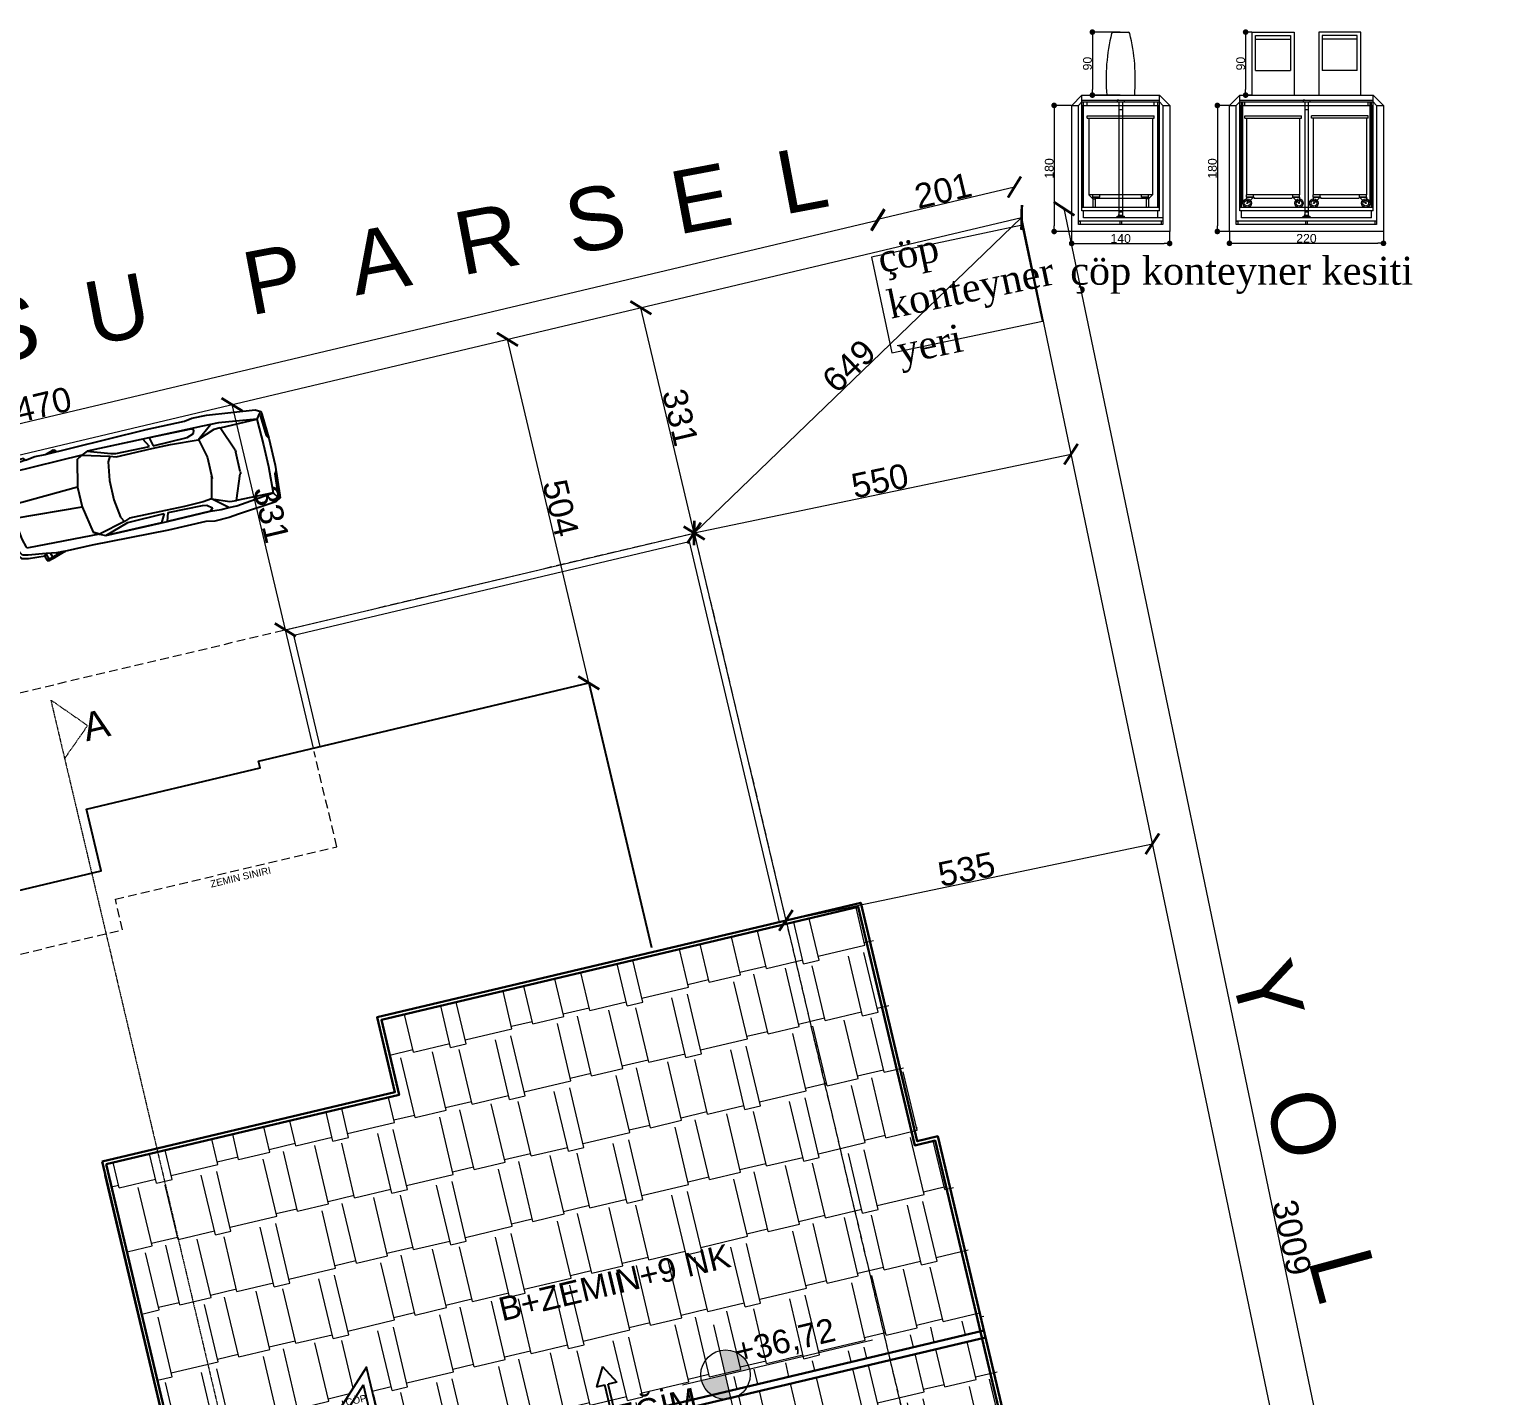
# Model space of a CAD drawing. Header units: millimetres. Extents: x 38129 to 72024, y -56282 to 16512.
# Drawn here: x 38869 to 39392, y -55303 to -54815 of the extents above; entities that cross this region are included whole.
import ezdxf

# ---------------------------------------------------------------- set-up
doc = ezdxf.new("R2010")
doc.units = ezdxf.units.MM
doc.linetypes.add('( Hidden )', pattern=[0.375, 0.25, -0.125])
doc.linetypes.add('HIDDEN', pattern=[0.375, 0.25, -0.125])
for name, color, linetype, lineweight in [('ARABA', 167, 'Continuous', 25), ('DIŞÖLÇÜ', 37, 'Continuous', 0), ('DUVAR', 255, 'Continuous', 30), ('GÖR 005', 51, 'Continuous', 5), ('KOT', 7, 'Continuous', 20), ('M', 210, 'Continuous', 30), ('mahal', 7, 'Continuous', 5), ('MİMARİ', 4, 'Continuous', 9), ('pencere+KAPI', 1, 'Continuous', 0), ('TARAMA', 252, 'Continuous', 0), ('ölçü İÇ', 31, 'Continuous', 0)]:
    doc.layers.add(name, color=color, linetype=linetype, lineweight=lineweight)
doc.layers.add('balkon', color=171, linetype='Continuous')
doc.styles.add('mahal', font='dutch.ttf')
doc.styles.get("Standard").update_dxf_attribs({"font": 'arial.ttf'})
doc.styles.add('style1', font='arial.ttf')
doc.dimstyles.new('ISO-25', dxfattribs={"dimtxt": 2.5, "dimasz": 2.5, "dimexe": 1.25, "dimexo": 0.625, "dimtad": 1, "dimtxsty": 'Standard', "dimcen": 2.5, "dimadec": 0, "dimazin": 0, "dimtfac": 1, "dimtmove": 0, "dimatfit": 3, "dimfxl": 0, "dimarcsym": 0})
doc.dimstyles.new('VAZIYET', dxfattribs={"dimtxt": 35, "dimasz": 25, "dimexe": 12, "dimexo": 2, "dimtad": 1, "dimdec": 0, "dimzin": 12, "dimtxsty": 'Standard', "dimblk": 'ARCHTICK', "dimcen": -8, "dimse1": 1, "dimse2": 1, "dimadec": 0, "dimazin": 0, "dimtfac": 1, "dimtdec": 0, "dimtmove": 0, "dimatfit": 3, "dimldrblk": 'DOT', "dimfxl": 0, "dimarcsym": 0})
pattern_1 = [(0, (-16111.48, -22323.22), (194.31, 91.44), [45.72, -38.1, 53.34, -22.86, 68.58, -30.48]), (0, (-16065.76, -22319.41), (194.31, 91.44), [38.1, -144.78, 30.48, -45.72]), (0, (-15974.32, -22328.935), (194.31, 91.44), [22.86, -236.22]), (90, (-16111.48, -22323.22), (-64.77, 91.44), [87.63, -278.13]), (90, (-16065.76, -22323.22), (-64.77, 91.44), [85.725, -280.035]), (90, (-16027.66, -22323.22), (-64.77, 91.44), [80.01, -285.75]), (90, (-15974.32, -22328.935), (-64.77, 91.44), [87.63, -278.13]), (90, (-15951.46, -22328.935), (-64.77, 91.44), [87.63, -278.13]), (90, (-15882.88, -22323.22), (-64.77, 91.44), [83.82, -281.94])]

# ---------------------------------------------------------------- blocks, each defined once
blk = doc.blocks.new('_ArchTick')
at = {"color": 0, "linetype": 'ByBlock', "const_width": 0.15}
blk.add_lwpolyline([(-0.5, -0.5), (0.5, 0.5)], dxfattribs=at)
blk = doc.blocks.new('*D47')
at = {"layer": 'Defpoints', "color": 0, "transparency": 16777216}
for p in [(45264.4, -23216.9), (45274.4, -23259.2), (42871.2, -23828.4)]:
    blk.add_point(p, dxfattribs=at)
at = {"layer": 'DIŞÖLÇÜ', "color": 0, "lineweight": -2, "transparency": 16777216}
blk.add_line((42861.1, -23786.1), (45264.4, -23216.9), dxfattribs=at)
at = {"layer": 'DIŞÖLÇÜ', "color": 0, "lineweight": -2, "transparency": 16777216, "xscale": 25, "yscale": 25, "zscale": 25}
for p, rotation in [((45264.4, -23216.9), 13.32625407379198), ((42861.1, -23786.1), 193.326254073792)]:
    blk.add_blockref('_ArchTick', p, dxfattribs=dict(at, rotation=rotation))
at = {"layer": 'DIŞÖLÇÜ', "color": 0, "transparency": 16777216, "insert": (44058.5, -23483.5), "char_height": 35, "attachment_point": 5, "rotation": 13.3263}
blk.add_mtext('2470', dxfattribs=at)
blk = doc.blocks.new('_Dot')
at = {"color": 0, "lineweight": -2}
blk.add_line((-0.5, 0), (-1, 0), dxfattribs=at)
at = {"color": 0, "lineweight": 30, "const_width": 0.5}
blk.add_lwpolyline([(-0.25, 0, 1), (0.25, 0, 1)], format="xyb", close=True, dxfattribs=at)
blk = doc.blocks.new('*D52')
at = {"layer": 'Defpoints', "color": 0, "transparency": 16777216}
for p in [(45530.2, -23200.3), (45469.6, -23212.9), (46084.7, -26158.7)]:
    blk.add_point(p, dxfattribs=at)
at = {"layer": 'DIŞÖLÇÜ', "color": 0, "lineweight": -2, "transparency": 16777216}
blk.add_line((46145.2, -26146), (45530.2, -23200.3), dxfattribs=at)
at = {"layer": 'DIŞÖLÇÜ', "color": 0, "lineweight": -2, "transparency": 16777216, "xscale": 25, "yscale": 25, "zscale": 25}
for p, rotation in [((45530.2, -23200.3), 101.7942845104854), ((46145.2, -26146), 281.7942845104854)]:
    blk.add_blockref('_ArchTick', p, dxfattribs=dict(at, rotation=rotation))
at = {"layer": 'DIŞÖLÇÜ', "color": 0, "transparency": 16777216, "insert": (45855.8, -24669.4), "char_height": 35, "attachment_point": 5, "rotation": 281.7943}
blk.add_mtext('3009', dxfattribs=at)
blk = doc.blocks.new('*D53')
at = {"layer": 'Defpoints', "color": 0, "transparency": 16777216}
for p in [(45264.1, -23215.8), (45469.6, -23212.9), (45274.4, -23259.2)]:
    blk.add_point(p, dxfattribs=at)
at = {"layer": 'DIŞÖLÇÜ', "color": 0, "lineweight": -2, "transparency": 16777216}
blk.add_line((45459.3, -23169.5), (45264.1, -23215.8), dxfattribs=at)
at = {"layer": 'DIŞÖLÇÜ', "color": 0, "lineweight": -2, "transparency": 16777216, "xscale": 25, "yscale": 25, "zscale": 25}
for p, rotation in [((45459.3, -23169.5), 13.3258865861194), ((45264.1, -23215.8), 193.3258865861194)]:
    blk.add_blockref('_ArchTick', p, dxfattribs=dict(at, rotation=rotation))
at = {"layer": 'DIŞÖLÇÜ', "color": 0, "transparency": 16777216, "insert": (45357.4, -23174.6), "char_height": 35, "attachment_point": 5, "rotation": 13.3259}
blk.add_mtext('201', dxfattribs=at)
blk = doc.blocks.new('*D16')
at = {"color": 0, "lineweight": -2, "transparency": 16777216}
for p, q in [((-51849.2, 37379.6), (-51849.2, 37361.9)), ((-51841.2, 37363.1), (-51717.2, 37363.1)), ((-51709.2, 37379.6), (-51709.2, 37361.9))]:
    blk.add_line(p, q, dxfattribs=at)
at = {"layer": 'Defpoints', "color": 0, "transparency": 16777216}
for p in [(-51849.2, 37380.2), (-51709.2, 37380.2), (-51709.2, 37363.1)]:
    blk.add_point(p, dxfattribs=at)
at = {"color": 0, "lineweight": -2, "transparency": 16777216, "xscale": 8, "yscale": 8, "zscale": 8, "rotation": 180}
blk.add_blockref('_Dot', (-51849.2, 37363.1), dxfattribs=at)
at = {"color": 0, "lineweight": -2, "transparency": 16777216, "xscale": 8, "yscale": 8, "zscale": 8}
blk.add_blockref('_Dot', (-51709.2, 37363.1), dxfattribs=at)
at = {"color": 0, "transparency": 16777216, "insert": (-51779.2, 37370.1), "char_height": 12.5, "attachment_point": 5}
blk.add_mtext('140', dxfattribs=at)
blk = doc.blocks.new('*D17')
at = {"color": 0, "lineweight": -2, "transparency": 16777216}
for p, q in [((-51623.8, 37379.6), (-51623.8, 37362)), ((-51615.8, 37363.3), (-51411.8, 37363.3)), ((-51403.8, 37379.6), (-51403.8, 37362))]:
    blk.add_line(p, q, dxfattribs=at)
at = {"layer": 'Defpoints', "color": 0, "transparency": 16777216}
for p in [(-51623.8, 37380.2), (-51403.8, 37380.2), (-51403.8, 37363.3)]:
    blk.add_point(p, dxfattribs=at)
at = {"color": 0, "lineweight": -2, "transparency": 16777216, "xscale": 8, "yscale": 8, "zscale": 8, "rotation": 180}
blk.add_blockref('_Dot', (-51623.8, 37363.3), dxfattribs=at)
at = {"color": 0, "lineweight": -2, "transparency": 16777216, "xscale": 8, "yscale": 8, "zscale": 8}
blk.add_blockref('_Dot', (-51403.8, 37363.3), dxfattribs=at)
at = {"color": 0, "transparency": 16777216, "insert": (-51513.8, 37370.3), "char_height": 12.5, "attachment_point": 5}
blk.add_mtext('220', dxfattribs=at)
blk = doc.blocks.new('*D18')
at = {"color": 0, "lineweight": -2, "transparency": 16777216}
for p, q in [((-51849.8, 37560.2), (-51875.4, 37560.2)), ((-51874.2, 37552.2), (-51874.2, 37388.2)), ((-51849.8, 37380.2), (-51875.4, 37380.2))]:
    blk.add_line(p, q, dxfattribs=at)
at = {"layer": 'Defpoints', "color": 0, "transparency": 16777216}
for p in [(-51849.2, 37560.2), (-51874.2, 37380.2), (-51849.2, 37380.2)]:
    blk.add_point(p, dxfattribs=at)
at = {"color": 0, "lineweight": -2, "transparency": 16777216, "xscale": 8, "yscale": 8, "zscale": 8}
for p, rotation in [((-51874.2, 37560.2), 90), ((-51874.2, 37380.2), 270)]:
    blk.add_blockref('_Dot', p, dxfattribs=dict(at, rotation=rotation))
at = {"color": 0, "transparency": 16777216, "insert": (-51881.2, 37470.2), "char_height": 12.5, "attachment_point": 5, "rotation": 90}
blk.add_mtext('180', dxfattribs=at)
blk = doc.blocks.new('*D19')
at = {"color": 0, "lineweight": -2, "transparency": 16777216}
for p, q in [((-51624.4, 37560.2), (-51642.3, 37560.2)), ((-51641.1, 37552.2), (-51641.1, 37388.2)), ((-51624.4, 37380.2), (-51642.3, 37380.2))]:
    blk.add_line(p, q, dxfattribs=at)
at = {"layer": 'Defpoints', "color": 0, "transparency": 16777216}
for p in [(-51623.8, 37560.2), (-51641.1, 37380.2), (-51623.8, 37380.2)]:
    blk.add_point(p, dxfattribs=at)
at = {"color": 0, "lineweight": -2, "transparency": 16777216, "xscale": 8, "yscale": 8, "zscale": 8}
for p, rotation in [((-51641.1, 37560.2), 90), ((-51641.1, 37380.2), 270)]:
    blk.add_blockref('_Dot', p, dxfattribs=dict(at, rotation=rotation))
at = {"color": 0, "transparency": 16777216, "insert": (-51648.1, 37470.2), "char_height": 12.5, "attachment_point": 5, "rotation": 90}
blk.add_mtext('180', dxfattribs=at)
blk = doc.blocks.new('*D20')
at = {"color": 0, "lineweight": -2, "transparency": 16777216}
for p, q in [((-51779.8, 37664.9), (-51820.9, 37664.9)), ((-51819.6, 37656.9), (-51819.6, 37582.9)), ((-51779.8, 37574.9), (-51820.9, 37574.9))]:
    blk.add_line(p, q, dxfattribs=at)
at = {"layer": 'Defpoints', "color": 0, "transparency": 16777216}
for p in [(-51779.2, 37664.9), (-51819.6, 37574.9), (-51779.2, 37574.9)]:
    blk.add_point(p, dxfattribs=at)
at = {"color": 0, "lineweight": -2, "transparency": 16777216, "xscale": 8, "yscale": 8, "zscale": 8}
for p, rotation in [((-51819.6, 37664.9), 90), ((-51819.6, 37574.9), 270)]:
    blk.add_blockref('_Dot', p, dxfattribs=dict(at, rotation=rotation))
at = {"color": 0, "transparency": 16777216, "insert": (-51826.6, 37619.9), "char_height": 12.5, "attachment_point": 5, "rotation": 90}
blk.add_mtext('90', dxfattribs=at)
blk = doc.blocks.new('*D21')
at = {"color": 0, "lineweight": -2, "transparency": 16777216}
for p, q in [((-51592, 37664.9), (-51602, 37664.9)), ((-51600.7, 37656.9), (-51600.7, 37582.9)), ((-51592, 37574.9), (-51602, 37574.9))]:
    blk.add_line(p, q, dxfattribs=at)
at = {"layer": 'Defpoints', "color": 0, "transparency": 16777216}
for p in [(-51591.4, 37664.9), (-51600.7, 37574.9), (-51591.4, 37574.9)]:
    blk.add_point(p, dxfattribs=at)
at = {"color": 0, "lineweight": -2, "transparency": 16777216, "xscale": 8, "yscale": 8, "zscale": 8}
for p, rotation in [((-51600.7, 37664.9), 90), ((-51600.7, 37574.9), 270)]:
    blk.add_blockref('_Dot', p, dxfattribs=dict(at, rotation=rotation))
at = {"color": 0, "transparency": 16777216, "insert": (-51607.7, 37619.9), "char_height": 12.5, "attachment_point": 5, "rotation": 90}
blk.add_mtext('90', dxfattribs=at)
blk = doc.blocks.new('ARABA PLAN2')
at = {"layer": 'ARABA'}
for p, q in [((-390.9, 62.5), (-391.4, 58.5)), ((-383.6, 66.6), (-390.9, 62.5)), ((-315.1, 74.1), (-383.6, 66.6)), ((-294, 74.4), (-315.1, 74.1)), ((-283.2, 72.6), (-294, 74.4)), ((-227.6, 72.6), (-283.2, 72.6)), ((-118.5, 70.2), (-227.6, 72.6)), ((-81.7, 69.3), (-118.5, 70.2)), ((-96.6, 72.2), (-97.3, 69.8)), ((-93.8, 73.1), (-96.6, 72.2)), ((-96.6, 72.2), (-87.4, 69.5)), ((-93.6, 71.3), (-94.3, 69.6)), ((-92.5, 72.6), (-93.8, 73.1)), ((-91.1, 72.2), (-93.6, 71.3)), ((-93.6, 71.3), (-93.6, 71.3)), ((-81.7, 69.3), (-92.5, 72.6)), ((-66.9, 69.8), (-81.7, 69.3)), ((-52.9, 67.5), (-66.9, 69.8)), ((-52.9, 67.5), (-50.4, 70.5)), ((-52.9, 67.5), (-27.5, 64.5)), ((-50.4, 70.5), (-26.8, 68.8)), ((-27.5, 64.5), (-19.5, 62.3)), ((-26.8, 68.8), (-17.1, 66.6)), ((-19.5, 62.3), (-14.9, 55)), ((-17.1, 66.6), (-8.9, 56.5)), ((-391.4, 58.5), (-393.8, 23.6)), ((-391.4, 58.5), (-388.8, 57)), ((-388.8, 57), (-390.9, 28)), ((-389.2, 61.3), (-387.6, 60)), ((-387.6, 60), (-383, 53.4)), ((-383, 53.4), (-384.3, 16)), ((-383, 53.4), (-329.2, 60)), ((-330, 52.7), (-383, 53.4)), ((-343.6, 17.3), (-330, 52.7)), ((-330, 52.7), (-320.5, 52.2)), ((-329.2, 60), (-306.3, 60.3)), ((-320.5, 52.2), (-296.6, 42.9)), ((-296.3, 42.9), (-317.6, 60.1)), ((-306.3, 60.3), (-229.1, 60.6)), ((-296.6, 42.9), (-303.1, 16.9)), ((-256.8, 44.9), (-296.3, 42.9)), ((-293.1, 57.7), (-289.1, 59.7)), ((-291.6, 53), (-293.1, 57.7)), ((-281.9, 49.3), (-291.6, 53)), ((-289.1, 59.7), (-229.3, 60.5)), ((-232.5, 48.4), (-281.9, 49.3)), ((-229.6, 45), (-256.8, 44.9)), ((-229.3, 60.5), (-232.5, 48.4)), ((-178.1, 44.4), (-229.6, 45)), ((-229.1, 60.6), (-140.1, 60.9)), ((-227.1, 48.4), (-220.4, 60.6)), ((-179, 48.8), (-227.1, 48.4)), ((-220.4, 60.6), (-140.1, 60.9)), ((-171.7, 50.5), (-179, 48.8)), ((-169.8, 47.3), (-178.1, 44.4)), ((-140.1, 60.9), (-171.7, 50.5)), ((-131.6, 57.3), (-169.8, 47.3)), ((-169.8, 47.3), (-165.8, 40.1)), ((-140.1, 60.9), (-131.6, 57.3)), ((-131.6, 57.3), (-123.9, 52.6)), ((-123.9, 52.6), (-131.6, 57.3)), ((-131.6, 57.3), (-29.9, 54.5)), ((-123.9, 52.6), (-116.1, 14.4)), ((-27.5, 52.6), (-24.2, 40.3)), ((-14.9, 55), (-13.2, 50.9)), ((-10.7, 17.7), (-13.2, 50.9)), ((-13.2, 50.9), (-11.8, 50.9)), ((-13.1, 49.9), (-11.8, 49.9)), ((-11.8, 47.9), (-12.9, 47.9)), ((-12.7, 45), (-11.8, 45)), ((-12.5, 42.2), (-11.7, 42.2)), ((-11.8, 50.9), (-11.8, 49.9)), ((-11.8, 49.9), (-11.8, 39.2)), ((-11.8, 45), (-11.8, 47.9)), ((-11.8, 45), (-11.8, 45)), ((-8.9, 56.5), (0, 0)), ((-393.8, 23.6), (-394, -15.3)), ((-390.9, 28), (-393.8, 23.6)), ((-165.8, 40.1), (-162.1, 14.1)), ((-24.2, 40.3), (-22.2, 28.6)), ((-22.2, 28.6), (-19.2, 14.8)), ((-11.7, 39.8), (-12.3, 39.8)), ((-11.8, 39.2), (-12.3, 39.2)), ((-12.1, 37.2), (-9.3, 37.2)), ((-12, 35.7), (-9.3, 35.7)), ((-9.3, 32.2), (-11.8, 32.2)), ((-11.5, 28.6), (-9.3, 28.6)), ((-9.3, 27.1), (-11.4, 27.1)), ((-9.3, 37.2), (-9.3, 27.1)), ((-384.3, 16), (-384.3, -15.5)), ((-344.2, -13.8), (-344.2, 14.3)), ((-303.3, 15.1), (-303.3, -14.6)), ((-162.1, 14.1), (-162.1, -14)), ((-116.1, 14.4), (-116.1, -13.9)), ((-116.1, 14.4), (-20.8, 9.5)), ((-20.8, 9.5), (-12.5, 7.2)), ((-19.2, 14.8), (-18.8, 10.6)), ((-18.8, 10.6), (-18.8, 8.9)), ((-12.5, 7.2), (-8.6, 0)), ((-8.6, 0), (-12.5, -6.7)), ((-7.9, 0.3), (-10.7, 17.7)), ((-10.7, -17.5), (-7.9, 0.3)), ((0, 0), (-8.9, -56)), ((-394, -15.3), (-391.4, -58.1)), ((-384.3, -15.5), (-382.9, -52.9)), ((-330, -52.2), (-343.6, -16.8)), ((-303.1, -11.4), (-296.3, -42.4)), ((-162.1, -14), (-165.8, -39.6)), ((-116.1, -13.9), (-123.9, -52.1)), ((-20.8, -9), (-116.1, -13.9)), ((-22.2, -28.1), (-19.2, -14.3)), ((-12.5, -6.7), (-20.8, -9)), ((-19.2, -14.3), (-18.8, -10.1)), ((-18.8, -10.1), (-18.8, -8.4)), ((-10.7, -17.2), (-13.2, -50.4)), ((-393.8, -23.1), (-390.9, -27.5)), ((-390.9, -27.5), (-388.8, -56.5)), ((-165.8, -39.6), (-169.8, -46.8)), ((-27.5, -52.1), (-24.2, -39.8)), ((-24.2, -39.8), (-22.2, -28.1)), ((-11.8, -38.7), (-12.3, -38.7)), ((-11.7, -39.3), (-12.3, -39.3)), ((-12.1, -36.7), (-9.3, -36.7)), ((-12, -35.2), (-9.3, -35.2)), ((-9.3, -31.7), (-11.8, -31.7)), ((-11.8, -49.4), (-11.8, -38.7)), ((-11.5, -28.1), (-9.3, -28.1)), ((-9.3, -26.6), (-11.4, -26.6)), ((-9.3, -36.7), (-9.3, -26.6)), ((-388.8, -56.5), (-391.4, -58.1)), ((-391.4, -58.1), (-390.9, -62)), ((-389.2, -60.8), (-390.9, -62)), ((-387.6, -59.5), (-389.2, -60.8)), ((-382.9, -52.9), (-387.6, -59.5)), ((-382.9, -52.9), (-330, -52.2)), ((-329.2, -59.5), (-382.9, -52.9)), ((-320.5, -51.7), (-330, -52.2)), ((-317.6, -59.6), (-329.2, -59.5)), ((-296.3, -42.4), (-320.5, -51.7)), ((-317.6, -59.6), (-296.3, -42.4)), ((-306.3, -59.8), (-317.6, -59.6)), ((-291.2, -59.1), (-306.3, -59.8)), ((-296.3, -42.4), (-284.1, -44)), ((-288.2, -49.8), (-294.9, -55.2)), ((-294.9, -55.2), (-291.2, -59.1)), ((-229.3, -60), (-291.2, -59.1)), ((-291.2, -59.1), (-229.3, -60)), ((-281.9, -48.8), (-288.2, -49.8)), ((-284.1, -44), (-256.8, -44.4)), ((-232.5, -47.9), (-281.9, -48.8)), ((-256.8, -44.4), (-229.6, -44.5)), ((-229.3, -60), (-232.5, -47.9)), ((-229.6, -44.5), (-178.1, -43.9)), ((-140.1, -60.4), (-229.3, -60)), ((-227.1, -47.9), (-220.4, -60.1)), ((-174.2, -49.3), (-227.1, -47.9)), ((-220.4, -60.1), (-140.1, -60.4)), ((-178.1, -43.9), (-169.8, -46.8)), ((-140.1, -60.4), (-174.2, -49.3)), ((-169.8, -46.8), (-131.6, -56.8)), ((-131.6, -56.8), (-140.1, -60.4)), ((-123.9, -52.1), (-131.6, -56.8)), ((-131.6, -56.8), (-123.9, -52.1)), ((-131.6, -56.8), (-29.9, -54)), ((-19.5, -61.8), (-14.9, -54.5)), ((-8.9, -56), (-17.1, -66.1)), ((-13.2, -50.4), (-14.9, -54.5)), ((-13.2, -50.4), (-11.8, -50.4)), ((-13.1, -49.4), (-11.8, -49.4)), ((-11.8, -47.4), (-12.9, -47.4)), ((-12.7, -44.5), (-11.8, -44.5)), ((-12.5, -41.7), (-11.7, -41.7)), ((-11.8, -44.5), (-11.8, -47.4)), ((-11.8, -44.5), (-11.8, -44.5)), ((-11.8, -50.4), (-11.8, -49.4)), ((-390.9, -62), (-383.6, -66.1)), ((-383.6, -66.1), (-328.6, -71.6)), ((-328.6, -71.6), (-315.1, -73.6)), ((-315.1, -73.6), (-294, -73.9)), ((-294, -73.9), (-281.6, -71.6)), ((-281.6, -71.6), (-227.6, -72.1)), ((-227.6, -72.1), (-118.5, -69.7)), ((-118.5, -69.7), (-82.3, -69.7)), ((-82.3, -69.7), (-66.9, -69.3)), ((-77, -70.5), (-79.7, -69.7)), ((-69.3, -73), (-77, -70.5)), ((-74.6, -69.5), (-68, -71.7)), ((-62.3, -75.2), (-69.3, -73)), ((-68, -71.7), (-69.2, -73)), ((-67.2, -69.4), (-68, -71.7)), ((-68, -71.7), (-60.5, -74.1)), ((-66.9, -69.3), (-52.9, -67)), ((-60.5, -74.1), (-62.5, -75.2)), ((-57.4, -76.8), (-62.3, -75.2)), ((-58.6, -68.1), (-60.5, -74.1)), ((-60.5, -74.1), (-54.9, -75.9)), ((-54.9, -75.9), (-57.4, -76.8)), ((-54.7, -77.7), (-57.4, -76.8)), ((-52.4, -67.9), (-54.9, -75.9)), ((-54.9, -75.9), (-51.9, -76.8)), ((-51.9, -76.8), (-54.7, -77.7)), ((-52.9, -67), (-27.5, -64)), ((-50.4, -70), (-52.9, -67)), ((-49.7, -69.7), (-51.9, -76.8)), ((-26.8, -68.3), (-50.4, -70)), ((-27.5, -64), (-19.5, -61.8)), ((-17.1, -66.1), (-26.8, -68.3))]:
    blk.add_line(p, q, dxfattribs=at)
for centre, radius, start, end in [((-30, 52), 2.55, 14.836, 88.4014), ((-335.7, 14.3), 8.5, 158.9292, 180), ((-294.8, 15.1), 8.5, 168.1297, 180), ((-335.7, -13.8), 8.5, 180, 201.0708), ((-328.8, -11.4), 25.7, 352.9, 0.0069), ((-30, -51.5), 2.55, 271.5986, 345.164)]:
    blk.add_arc(centre, radius, start, end, dxfattribs=at)
blk = doc.blocks.new('RT34RTGA')
at = {"layer": 'KOT'}
for points in [[(40793.9, -24590.2), (40793.9, -24625.5), (40829.2, -24625.5, 0.414214)], [(40793.9, -24625.5), (40758.6, -24625.5, 0.414214), (40793.9, -24660.8)]]:
    blk.add_hatch(color=256, dxfattribs=at).paths.add_polyline_path(points)
at = {"layer": 'TARAMA'}
h = blk.add_hatch(dxfattribs=at)
h.set_pattern_fill('AR-RSHKE', color=256, scale=0.3)
h.set_pattern_definition(pattern_1)
h.paths.add_polyline_path([(41172.4, -24369.2), (41142.3, -24369.2), (41142.3, -24019.2), (40432.3, -24019.2), (40432.3, -24129.2), (40002.5, -24129.2), (40002.5, -24649.2), (40427.3, -24649.2), (40427.3, -24614.2), (40507.3, -24614.2), (40507.3, -24649.2), (41172.4, -24649.2)])
h.paths.add_polyline_path([(40297.5, -24574.2), (40217.6, -24574.2), (40297.5, -24496.7)], flags=16)
h.paths.add_polyline_path([(40287.5, -24564.2), (40242.1, -24564.2), (40287.5, -24520.5)], flags=0)
h.paths.add_polyline_path([(40087.4, -24574.2), (40007.5, -24574.2), (40007.5, -24496.7)], flags=16)
h.paths.add_polyline_path([(40062.9, -24564.2), (40017.5, -24564.2), (40017.5, -24520.5)], flags=0)
h.paths.add_polyline_path([(40017.3, -24567.6), (40061.9, -24567.6), (40061.9, -24530.2), (40017.3, -24530.2)], flags=8)
h.paths.add_polyline_path([(40253.3, -24566.5), (40290.9, -24566.5), (40290.9, -24529.1), (40253.3, -24529.1)], flags=8)
h = blk.add_hatch(dxfattribs=at)
h.set_pattern_fill('AR-RSHKE', color=256, scale=0.3)
h.set_pattern_definition(pattern_1)
h.paths.add_polyline_path([(41142.3, -24939.2), (41172.4, -24939.2), (41172.4, -24659.2), (40507.3, -24659.2), (40507.3, -24694.2), (40507.3, -24694.2), (40507.3, -24694.2), (40427.3, -24694.2), (40427.3, -24659.2), (40002.5, -24659.2), (40002.5, -25179.2), (40432.3, -25179.2), (40432.3, -25289.2), (41142.3, -25289.2)])
at = {"layer": 'balkon'}
for p, q in [((40242.1, -24564.2), (40287.5, -24520.5)), ((40625.4, -24573.8), (40610.5, -24600)), ((40625.4, -24573.8), (40640.3, -24600)), ((40610.5, -24600), (40622.9, -24600)), ((40622.9, -24638.9), (40622.9, -24600)), ((40627.9, -24638.9), (40627.9, -24600)), ((40640.3, -24600), (40627.9, -24600))]:
    blk.add_line(p, q, dxfattribs=at)
for points in [[(40802.3, -25294.2), (40802.3, -25634.2), (40346.9, -25634.2), (40346.9, -25624.2), (40132.1, -25624.2), (40132.1, -25563.4), (39652.3, -25563.4), (39652.3, -25513.2), (39582.3, -25513.2), (39582.3, -25273.4), (39512.3, -25273.4), (39512.3, -24035), (39602.3, -24035), (39602.3, -23795.2), (39682.3, -23795.2), (39682.3, -23720), (40092.1, -23720), (40092.1, -23629.2), (40346.9, -23629.2), (40346.9, -23619.2), (40831.6, -23619.2), (40831.6, -24007.5)], [(40287.5, -24564.2), (40287.5, -24520.5)]]:
    blk.add_lwpolyline(points, dxfattribs=at)
blk.add_lwpolyline([(40297.5, -24574.2), (40297.5, -24496.7), (40217.6, -24574.2)], close=True, dxfattribs=at)
at = {"layer": 'DUVAR'}
blk.add_lwpolyline([(39997.5, -24564.2), (39997.5, -24144.2)], dxfattribs=at)
at = {"layer": 'GÖR 005', "color": 4, "linetype": '( Hidden )', "ltscale": 50}
blk.add_lwpolyline([(38931, -23445.6), (41027.4, -23445.6), (41027.4, -25294.2), (41013.8, -25771.4), (41012.4, -25820.1), (41013.5, -26120), (38943.8, -26127.6)], close=True, dxfattribs=at)
at = {"layer": 'GÖR 005'}
for points in [[(40427.3, -23619.2), (40427.3, -23445.8), (41027.4, -23445.8), (41027.4, -24014.2)], [(40437.3, -23619.2), (40437.3, -23455.8), (41017.4, -23455.8), (41017.4, -24014.2)]]:
    blk.add_lwpolyline(points, dxfattribs=at)
at = {"layer": 'GÖR 005', "linetype": '( Hidden )', "ltscale": 50}
for points in [[(40797.3, -25474.5), (39652.3, -25474.5), (39652.3, -25273.4), (39577.3, -25273.5), (39577.3, -24838.4), (39637.3, -24838.5), (39637.3, -24470), (39577.3, -24470), (39577.3, -23808.9), (40102.3, -23808.9), (40102.3, -23764), (40427.3, -23763.9), (40427.3, -23624.2)], [(41027.4, -24019.2), (41027.4, -25289.2)]]:
    blk.add_lwpolyline(points, dxfattribs=at)
at = {"layer": 'KOT'}
for p, q in [((40793.4, -24686.9), (40793.9, -24552.6)), ((40730.6, -24625.5), (41009.5, -24625.5))]:
    blk.add_line(p, q, dxfattribs=at)
blk.add_circle((40793.9, -24625.5), 35.3, dxfattribs=at)
at = {"layer": 'M'}
for p, q in [((41167.4, -24649.2), (40507.3, -24649.2)), ((41167.4, -24659.2), (40507.3, -24659.2))]:
    blk.add_line(p, q, dxfattribs=at)
for points in [[(39997.5, -24124.2), (40427.3, -24124.2), (40427.3, -24014.2), (40427.3, -24014.2), (41137.3, -24014.2), (41137.3, -24364.2), (41167.4, -24364.2), (41167.4, -24944.2), (41137.3, -24944.2), (41137.3, -25294.2), (40427.3, -25294.2), (40427.3, -25184.2), (39997.5, -25184.2)], [(40002.5, -24129.2), (40432.3, -24129.2), (40432.3, -24019.2), (41132.3, -24019.2), (41132.3, -24369.2), (41162.4, -24369.2), (41162.4, -24939.2), (41132.3, -24939.2), (41132.3, -25289.2), (40432.3, -25289.2), (40432.3, -25179.2), (40002.5, -25179.2)]]:
    blk.add_lwpolyline(points, close=True, dxfattribs=at)
at = {"layer": 'pencere+KAPI', "linetype": 'HIDDEN'}
blk.add_line((40078.1, -23466), (40077.3, -25769.1), dxfattribs=at)
blk.add_lwpolyline([(40078.1, -23551.9), (40120.9, -23513.7), (40078.1, -23466)], dxfattribs=at)
at = {"layer": 'mahal', "char_height": 10, "width": 125.172, "attachment_point": 7}
for s, insert in [('ZEMIN SINIRI', (40239.4, -23779.6)), ('ÇÖP \\PBAC.', (40256.8, -24561.2))]:
    blk.add_mtext(s, dxfattribs=dict(at, insert=insert))
at = {"layer": 'mahal', "insert": (40838.9, -24443.8), "char_height": 33.75, "width": 557.223, "attachment_point": 3, "rotation": 0.0435, "style": 'style1'}
blk.add_mtext('B+ZEMIN+9 NK', dxfattribs=at)
at = {"layer": 'mahal', "char_height": 33.75, "width": 413.88, "attachment_point": 3, "style": 'style1'}
for s, insert in [('+36,72', (40960.4, -24580.9)), ('%33 EĞİM', (40745.7, -24632.4))]:
    blk.add_mtext(s, dxfattribs=dict(at, insert=insert))
at = {"layer": 'pencere+KAPI', "linetype": 'HIDDEN', "insert": (40114, -23495.3), "char_height": 40, "width": 1884.499, "attachment_point": 1, "rotation": 359.9573}
blk.add_mtext('A', dxfattribs=at)
blk = doc.blocks.new('EQWDGV')
at = {"layer": 'ölçü İÇ'}
blk.add_lwpolyline([(103812.76, -69531.4), (103800.06, -69477.89), (103766.01, -69485.97), (103778.71, -69539.48)], close=True, dxfattribs=at)
at = {"layer": 'ölçü İÇ', "insert": (103774.65, -69538.24), "char_height": 10, "width": 123.7261, "attachment_point": 1, "rotation": 103.3507, "style": 'mahal'}
blk.add_mtext('çöp \\Pkonteyner \\Pyeri', dxfattribs=at)
blk = doc.blocks.new('*D248')
at = {"layer": 'Defpoints', "color": 0, "transparency": 16777216}
for p in [(45469.6, -23212.9), (45469.6, -23212.9), (45001.9, -23663.5)]:
    blk.add_point(p, dxfattribs=at)
at = {"layer": 'DIŞÖLÇÜ', "color": 0, "lineweight": -2, "transparency": 16777216}
blk.add_line((45001.9, -23663.5), (45469.6, -23212.9), dxfattribs=at)
at = {"layer": 'DIŞÖLÇÜ', "color": 0, "lineweight": -2, "transparency": 16777216, "xscale": 25, "yscale": 25, "zscale": 25}
for p, rotation in [((45469.6, -23212.9), 43.93306978814313), ((45001.9, -23663.5), 223.9330697881432)]:
    blk.add_blockref('_ArchTick', p, dxfattribs=dict(at, rotation=rotation))
at = {"layer": 'DIŞÖLÇÜ', "color": 0, "transparency": 16777216, "insert": (45222.9, -23424.9), "char_height": 35, "attachment_point": 5, "rotation": 43.9331}
blk.add_mtext('649', dxfattribs=at)
blk = doc.blocks.new('*D77')
at = {"layer": 'Defpoints', "color": 0, "transparency": 16777216}
for p in [(44925.7, -23341.8), (44925.7, -23341.8), (45001.9, -23663.5)]:
    blk.add_point(p, dxfattribs=at)
at = {"layer": 'DIŞÖLÇÜ', "color": 0, "lineweight": -2, "transparency": 16777216}
blk.add_line((45001.9, -23663.5), (44925.7, -23341.8), dxfattribs=at)
at = {"layer": 'DIŞÖLÇÜ', "color": 0, "lineweight": -2, "transparency": 16777216, "xscale": 25, "yscale": 25, "zscale": 25}
for p, rotation in [((44925.7, -23341.8), 103.3262540737929), ((45001.9, -23663.5), 283.3262540737929)]:
    blk.add_blockref('_ArchTick', p, dxfattribs=dict(at, rotation=rotation))
at = {"layer": 'DIŞÖLÇÜ', "color": 0, "transparency": 16777216, "insert": (44981.8, -23498.4), "char_height": 35, "attachment_point": 5, "rotation": 283.3263}
blk.add_mtext('331', dxfattribs=at)
blk = doc.blocks.new('*D78')
at = {"layer": 'Defpoints', "color": 0, "transparency": 16777216}
for p in [(45540.1, -23550.9), (45540.1, -23550.9), (45001.7, -23663.4)]:
    blk.add_point(p, dxfattribs=at)
at = {"layer": 'DIŞÖLÇÜ', "color": 0, "lineweight": -2, "transparency": 16777216}
blk.add_line((45001.7, -23663.4), (45540.1, -23550.9), dxfattribs=at)
at = {"layer": 'DIŞÖLÇÜ', "color": 0, "lineweight": -2, "transparency": 16777216, "xscale": 25, "yscale": 25, "zscale": 25}
for p, rotation in [((45540.1, -23550.9), 11.79428451048541), ((45001.7, -23663.4), 191.7942845104854)]:
    blk.add_blockref('_ArchTick', p, dxfattribs=dict(at, rotation=rotation))
at = {"layer": 'DIŞÖLÇÜ', "color": 0, "transparency": 16777216, "insert": (45267.2, -23589), "char_height": 35, "attachment_point": 5, "rotation": 11.7943}
blk.add_mtext('550', dxfattribs=at)
blk = doc.blocks.new('*D79')
at = {"layer": 'Defpoints', "color": 0, "transparency": 16777216}
for p in [(44341.7, -23480.1), (44341.7, -23480.1), (44417.9, -23801.8)]:
    blk.add_point(p, dxfattribs=at)
at = {"layer": 'DIŞÖLÇÜ', "color": 0, "lineweight": -2, "transparency": 16777216}
blk.add_line((44417.9, -23801.8), (44341.7, -23480.1), dxfattribs=at)
at = {"layer": 'DIŞÖLÇÜ', "color": 0, "lineweight": -2, "transparency": 16777216, "xscale": 25, "yscale": 25, "zscale": 25}
for p, rotation in [((44341.7, -23480.1), 103.3262540737915), ((44417.9, -23801.8), 283.3262540737916)]:
    blk.add_blockref('_ArchTick', p, dxfattribs=dict(at, rotation=rotation))
at = {"layer": 'DIŞÖLÇÜ', "color": 0, "transparency": 16777216, "insert": (44397.8, -23636.7), "char_height": 35, "attachment_point": 5, "rotation": 283.3263}
blk.add_mtext('331', dxfattribs=at)
blk = doc.blocks.new('*D80')
at = {"layer": 'Defpoints', "color": 0, "transparency": 16777216}
for p in [(45656.3, -24107.3), (45656.3, -24107.3), (45132.9, -24216.6)]:
    blk.add_point(p, dxfattribs=at)
at = {"layer": 'DIŞÖLÇÜ', "color": 0, "lineweight": -2, "transparency": 16777216}
blk.add_line((45132.9, -24216.6), (45656.3, -24107.3), dxfattribs=at)
at = {"layer": 'DIŞÖLÇÜ', "color": 0, "lineweight": -2, "transparency": 16777216, "xscale": 25, "yscale": 25, "zscale": 25}
for p, rotation in [((45656.3, -24107.3), 11.79428451048533), ((45132.9, -24216.6), 191.7942845104853)]:
    blk.add_blockref('_ArchTick', p, dxfattribs=dict(at, rotation=rotation))
at = {"layer": 'DIŞÖLÇÜ', "color": 0, "transparency": 16777216, "insert": (45390.8, -24143.8), "char_height": 35, "attachment_point": 5, "rotation": 11.7943}
blk.add_mtext('535', dxfattribs=at)
blk = doc.blocks.new('*D250')
at = {"layer": 'Defpoints', "color": 0, "transparency": 16777216}
for p in [(44735.1, -23386.9), (44735.1, -23386.9), (44851.3, -23877.4)]:
    blk.add_point(p, dxfattribs=at)
at = {"layer": 'DIŞÖLÇÜ', "color": 0, "lineweight": -2, "transparency": 16777216}
blk.add_line((44851.3, -23877.4), (44735.1, -23386.9), dxfattribs=at)
at = {"layer": 'DIŞÖLÇÜ', "color": 0, "lineweight": -2, "transparency": 16777216, "xscale": 25, "yscale": 25, "zscale": 25}
for p, rotation in [((44735.1, -23386.9), 103.3262540737919), ((44851.3, -23877.4), 283.326254073792)]:
    blk.add_blockref('_ArchTick', p, dxfattribs=dict(at, rotation=rotation))
at = {"layer": 'DIŞÖLÇÜ', "color": 0, "transparency": 16777216, "insert": (44811.2, -23627.9), "char_height": 35, "attachment_point": 5, "rotation": 283.3263}
blk.add_mtext('504', dxfattribs=at)
blk = doc.blocks.new('reterter')
for p, q in [((-51789.711, 37664.857), (-51768.61, 37664.857)), ((-51591.414, 37574.857), (-51591.414, 37664.857)), ((-51591.414, 37664.857), (-51531.414, 37664.857)), ((-51586.414, 37609.857), (-51586.414, 37659.857)), ((-51586.414, 37659.857), (-51536.414, 37659.857)), ((-51586.414, 37654.857), (-51536.414, 37654.857)), ((-51536.414, 37659.857), (-51536.414, 37609.857)), ((-51531.414, 37664.857), (-51531.414, 37574.857)), ((-51436.165, 37664.857), (-51496.165, 37664.857)), ((-51496.165, 37664.857), (-51496.165, 37574.857)), ((-51441.165, 37659.857), (-51491.165, 37659.857)), ((-51491.165, 37659.857), (-51491.165, 37609.857)), ((-51441.165, 37654.857), (-51491.165, 37654.857)), ((-51441.165, 37609.857), (-51441.165, 37659.857)), ((-51436.165, 37574.857), (-51436.165, 37664.857)), ((-51586.414, 37609.857), (-51536.414, 37609.857)), ((-51441.165, 37609.857), (-51491.165, 37609.857)), ((-51849.161, 37560.211), (-51834.515, 37574.857)), ((-51834.515, 37574.857), (-51723.805, 37574.857)), ((-51834.515, 37567.534), (-51834.515, 37574.857)), ((-51709.158, 37560.211), (-51723.805, 37574.857)), ((-51723.805, 37567.534), (-51723.805, 37574.857)), ((-51623.791, 37560.211), (-51609.145, 37574.857)), ((-51609.145, 37574.857), (-51418.434, 37574.857)), ((-51609.145, 37567.534), (-51609.145, 37574.857)), ((-51403.788, 37560.211), (-51418.434, 37574.857)), ((-51418.434, 37567.534), (-51418.434, 37574.857)), ((-51849.161, 37380.211), (-51849.161, 37560.211)), ((-51849.161, 37389.975), (-51849.161, 37560.211)), ((-51849.161, 37560.211), (-51839.397, 37560.211)), ((-51839.397, 37560.211), (-51834.515, 37565.093)), ((-51839.397, 37389.975), (-51839.397, 37560.211)), ((-51834.515, 37409.503), (-51834.515, 37567.534)), ((-51834.515, 37567.534), (-51723.805, 37567.534)), ((-51834.515, 37565.093), (-51723.805, 37565.093)), ((-51834.515, 37560.211), (-51764.601, 37560.211)), ((-51833.295, 37414.385), (-51833.295, 37560.211)), ((-51832.074, 37414.385), (-51832.074, 37565.093)), ((-51827.192, 37560.211), (-51827.192, 37565.093)), ((-51781.601, 37567.534), (-51784.042, 37567.534)), ((-51784.042, 37567.534), (-51784.042, 37565.093)), ((-51781.601, 37565.093), (-51781.601, 37402.18)), ((-51781.601, 37554.229), (-51776.719, 37554.229)), ((-51776.719, 37567.534), (-51774.278, 37567.534)), ((-51776.719, 37565.093), (-51776.719, 37402.18)), ((-51776.719, 37560.211), (-51723.805, 37560.211)), ((-51774.278, 37567.534), (-51774.278, 37565.093)), ((-51731.128, 37560.211), (-51731.128, 37565.093)), ((-51726.246, 37414.385), (-51726.246, 37565.093)), ((-51725.025, 37414.385), (-51725.025, 37560.211)), ((-51723.805, 37409.503), (-51723.805, 37567.534)), ((-51718.922, 37560.211), (-51723.805, 37565.093)), ((-51718.922, 37560.211), (-51709.158, 37560.211)), ((-51718.922, 37560.211), (-51718.922, 37389.975)), ((-51718.922, 37560.211), (-51709.158, 37560.211)), ((-51709.158, 37560.211), (-51709.158, 37380.211)), ((-51623.791, 37380.211), (-51623.791, 37560.211)), ((-51623.791, 37389.975), (-51623.791, 37560.211)), ((-51623.791, 37560.211), (-51614.027, 37560.211)), ((-51614.027, 37560.211), (-51609.145, 37565.093)), ((-51614.027, 37389.975), (-51614.027, 37560.211)), ((-51609.145, 37409.503), (-51609.145, 37567.534)), ((-51609.145, 37567.534), (-51418.434, 37567.534)), ((-51609.145, 37565.093), (-51418.434, 37565.093)), ((-51609.145, 37560.211), (-51539.23, 37560.211)), ((-51607.924, 37414.385), (-51607.924, 37560.211)), ((-51606.704, 37414.385), (-51606.704, 37565.093)), ((-51604.625, 37420.488), (-51604.625, 37565.093)), ((-51601.822, 37560.211), (-51601.822, 37565.093)), ((-51551.348, 37560.211), (-51418.434, 37560.211)), ((-51516.23, 37567.534), (-51518.671, 37567.534)), ((-51518.671, 37567.534), (-51518.671, 37565.093)), ((-51516.23, 37565.093), (-51516.23, 37402.18)), ((-51516.23, 37554.229), (-51511.348, 37554.229)), ((-51511.348, 37567.534), (-51508.907, 37567.534)), ((-51511.348, 37565.093), (-51511.348, 37402.18)), ((-51508.907, 37567.534), (-51508.907, 37565.093)), ((-51425.757, 37560.211), (-51425.757, 37565.093)), ((-51422.954, 37420.488), (-51422.954, 37565.093)), ((-51420.875, 37414.385), (-51420.875, 37565.093)), ((-51419.654, 37414.385), (-51419.654, 37560.211)), ((-51418.434, 37409.503), (-51418.434, 37567.534)), ((-51413.552, 37560.211), (-51418.434, 37565.093)), ((-51413.552, 37560.211), (-51403.788, 37560.211)), ((-51413.552, 37560.211), (-51413.552, 37389.975)), ((-51413.552, 37560.211), (-51403.788, 37560.211)), ((-51403.788, 37560.211), (-51403.788, 37380.211)), ((-51827.192, 37542.148), (-51827.192, 37545.565)), ((-51827.192, 37545.565), (-51731.128, 37545.565)), ((-51827.192, 37542.148), (-51731.128, 37542.148)), ((-51824.751, 37542.148), (-51824.751, 37432.449)), ((-51733.569, 37542.148), (-51733.569, 37432.449)), ((-51731.128, 37542.148), (-51731.128, 37545.565)), ((-51601.822, 37542.148), (-51601.822, 37545.565)), ((-51601.822, 37545.565), (-51521.112, 37545.565)), ((-51601.822, 37542.148), (-51521.112, 37542.148)), ((-51599.381, 37542.148), (-51599.381, 37432.449)), ((-51523.553, 37542.148), (-51523.553, 37432.449)), ((-51521.112, 37542.148), (-51521.112, 37545.565)), ((-51425.757, 37545.565), (-51506.466, 37545.565)), ((-51506.466, 37542.148), (-51506.466, 37545.565)), ((-51425.757, 37542.148), (-51506.466, 37542.148)), ((-51504.025, 37542.148), (-51504.025, 37432.449)), ((-51428.198, 37542.148), (-51428.198, 37432.449)), ((-51425.757, 37542.148), (-51425.757, 37545.565)), ((-51733.569, 37432.449), (-51824.751, 37432.449)), ((-51824.751, 37432.449), (-51821.334, 37429.031)), ((-51824.751, 37432.449), (-51818.893, 37426.59)), ((-51818.893, 37429.031), (-51818.893, 37432.449)), ((-51818.893, 37429.031), (-51818.893, 37432.449)), ((-51809.129, 37429.031), (-51818.893, 37429.031)), ((-51818.893, 37429.031), (-51818.893, 37414.385)), ((-51818.893, 37429.031), (-51809.129, 37429.031)), ((-51818.893, 37426.59), (-51815.475, 37426.59)), ((-51815.475, 37429.031), (-51815.475, 37414.385)), ((-51815.475, 37426.59), (-51815.475, 37427.811)), ((-51815.475, 37427.811), (-51738.207, 37427.811)), ((-51809.129, 37429.031), (-51809.129, 37432.449)), ((-51809.129, 37429.031), (-51809.129, 37432.449)), ((-51749.191, 37429.031), (-51749.191, 37432.449)), ((-51739.427, 37429.031), (-51749.191, 37429.031)), ((-51742.844, 37429.031), (-51742.844, 37414.385)), ((-51739.427, 37426.59), (-51742.844, 37426.59)), ((-51733.569, 37432.449), (-51739.427, 37426.59)), ((-51739.427, 37429.031), (-51739.427, 37432.449)), ((-51739.427, 37429.031), (-51739.427, 37414.385)), ((-51523.553, 37432.449), (-51599.381, 37432.449)), ((-51599.381, 37429.031), (-51599.381, 37432.449)), ((-51599.381, 37429.031), (-51599.381, 37432.449)), ((-51589.616, 37429.031), (-51599.381, 37429.031)), ((-51599.381, 37429.031), (-51589.616, 37429.031)), ((-51599.381, 37429.031), (-51598.572, 37420.985)), ((-51598.161, 37420.834), (-51589.616, 37429.031)), ((-51589.616, 37429.031), (-51589.616, 37432.449)), ((-51589.616, 37429.031), (-51589.616, 37432.449)), ((-51589.616, 37429.031), (-51588.396, 37427.811)), ((-51588.396, 37427.811), (-51534.538, 37427.811)), ((-51533.317, 37429.031), (-51534.538, 37427.811)), ((-51533.317, 37429.031), (-51533.317, 37432.449)), ((-51533.317, 37429.031), (-51533.317, 37432.449)), ((-51533.317, 37429.031), (-51523.553, 37429.031)), ((-51523.553, 37429.031), (-51533.317, 37429.031)), ((-51524.773, 37420.834), (-51533.317, 37429.031)), ((-51523.553, 37429.031), (-51524.362, 37420.985)), ((-51523.553, 37429.031), (-51523.553, 37432.449)), ((-51523.553, 37429.031), (-51523.553, 37432.449)), ((-51428.198, 37432.449), (-51504.025, 37432.449)), ((-51504.025, 37429.031), (-51504.025, 37432.449)), ((-51504.025, 37429.031), (-51504.025, 37432.449)), ((-51494.261, 37429.031), (-51504.025, 37429.031)), ((-51504.025, 37429.031), (-51494.261, 37429.031)), ((-51504.025, 37429.031), (-51503.217, 37420.985)), ((-51502.806, 37420.834), (-51494.261, 37429.031)), ((-51494.261, 37429.031), (-51494.261, 37432.449)), ((-51494.261, 37429.031), (-51494.261, 37432.449)), ((-51494.261, 37429.031), (-51493.041, 37427.811)), ((-51493.041, 37427.811), (-51439.183, 37427.811)), ((-51437.962, 37429.031), (-51439.183, 37427.811)), ((-51437.962, 37429.031), (-51437.962, 37432.449)), ((-51437.962, 37429.031), (-51437.962, 37432.449)), ((-51437.962, 37429.031), (-51428.198, 37429.031)), ((-51428.198, 37429.031), (-51437.962, 37429.031)), ((-51429.417, 37420.834), (-51437.962, 37429.031)), ((-51428.198, 37429.031), (-51429.006, 37420.985)), ((-51428.198, 37429.031), (-51428.198, 37432.449)), ((-51428.198, 37429.031), (-51428.198, 37432.449)), ((-51723.805, 37414.385), (-51834.515, 37414.385)), ((-51723.805, 37409.503), (-51834.515, 37409.503)), ((-51832.074, 37399.739), (-51832.074, 37409.503)), ((-51723.805, 37409.503), (-51829.633, 37409.503)), ((-51781.601, 37409.503), (-51776.719, 37409.503)), ((-51781.601, 37408.283), (-51776.719, 37408.283)), ((-51781.601, 37402.18), (-51781.601, 37404.621)), ((-51726.246, 37399.739), (-51726.246, 37409.503)), ((-51418.434, 37414.385), (-51609.145, 37414.385)), ((-51418.434, 37409.503), (-51609.145, 37409.503)), ((-51606.704, 37399.739), (-51606.704, 37409.503)), ((-51420.875, 37409.503), (-51604.263, 37409.503)), ((-51516.23, 37409.503), (-51511.348, 37409.503)), ((-51516.23, 37408.283), (-51511.348, 37408.283)), ((-51516.23, 37402.18), (-51516.23, 37404.621)), ((-51420.875, 37399.739), (-51420.875, 37409.503)), ((-51718.922, 37394.857), (-51839.397, 37394.857)), ((-51839.397, 37394.857), (-51836.956, 37394.857)), ((-51718.922, 37389.975), (-51839.397, 37389.975)), ((-51836.956, 37394.857), (-51836.956, 37389.975)), ((-51718.922, 37399.739), (-51832.074, 37399.739)), ((-51784.042, 37399.739), (-51784.042, 37402.18)), ((-51784.042, 37402.18), (-51774.278, 37402.18)), ((-51781.601, 37399.739), (-51784.042, 37399.739)), ((-51781.601, 37403.401), (-51776.719, 37403.401)), ((-51780.38, 37394.857), (-51780.38, 37389.975)), ((-51777.939, 37394.857), (-51777.939, 37389.975)), ((-51774.278, 37402.18), (-51774.278, 37399.739)), ((-51718.922, 37394.857), (-51721.364, 37394.857)), ((-51721.364, 37394.857), (-51721.364, 37389.975)), ((-51415.993, 37394.857), (-51614.027, 37394.857)), ((-51614.027, 37394.857), (-51611.586, 37394.857)), ((-51413.552, 37389.975), (-51614.027, 37389.975)), ((-51611.586, 37394.857), (-51611.586, 37389.975)), ((-51420.875, 37399.739), (-51606.704, 37399.739)), ((-51518.671, 37399.739), (-51518.671, 37402.18)), ((-51518.671, 37402.18), (-51508.907, 37402.18)), ((-51516.23, 37399.739), (-51518.671, 37399.739)), ((-51516.23, 37403.401), (-51511.348, 37403.401)), ((-51515.01, 37394.857), (-51515.01, 37389.975)), ((-51512.569, 37394.857), (-51512.569, 37389.975)), ((-51508.907, 37402.18), (-51508.907, 37399.739)), ((-51413.552, 37394.857), (-51415.993, 37394.857)), ((-51415.993, 37394.857), (-51415.993, 37389.975)), ((-51709.158, 37380.211), (-51849.161, 37380.211)), ((-51403.788, 37380.211), (-51623.791, 37380.211))]:
    blk.add_line(p, q)
for centre, radius in [((-51598.522, 37420.488), 6.103), ((-51598.522, 37420.488), 4.103), ((-51524.412, 37420.488), 6.103), ((-51524.412, 37420.488), 4.103), ((-51503.167, 37420.488), 6.103), ((-51503.167, 37420.488), 4.103), ((-51429.056, 37420.488), 6.103), ((-51429.056, 37420.488), 4.103), ((-51598.522, 37420.488), 0.5), ((-51524.412, 37420.488), 0.5), ((-51503.167, 37420.488), 0.5), ((-51429.056, 37420.488), 0.5)]:
    blk.add_circle(centre, radius)
for centre, radius, start, end in [((-51524.341, 37597.268), 275.731, 166.188201, 184.662051), ((-51789.711, 37662.357), 2.5, 90, 169.585925), ((-51768.61, 37662.357), 2.5, 10.414075, 90), ((-52034.811, 37597.199), 276.555, 355.36631, 13.784124)]:
    blk.add_arc(centre, radius, start, end)
at = {"layer": 'ölçü İÇ', "insert": (-51851.285, 37344.175), "char_height": 40, "width": 1268.26285, "attachment_point": 1, "style": 'mahal'}
blk.add_mtext('çöp konteyner kesiti', dxfattribs=at)
for base, p1, p2, picture, middle in [((-51819.603, 37574.857), (-51779.16, 37664.857), (-51779.16, 37574.857), '*D20', (-51826.61, 37619.857)), ((-51600.726, 37574.857), (-51591.414, 37664.857), (-51591.414, 37574.857), '*D21', (-51607.733, 37619.857)), ((-51874.179, 37380.211), (-51849.161, 37560.211), (-51849.161, 37380.211), '*D18', (-51881.186, 37470.211)), ((-51641.071, 37380.211), (-51623.791, 37560.211), (-51623.791, 37380.211), '*D19', (-51648.078, 37470.211))]:
    dim = blk.add_linear_dim(base=base, p1=p1, p2=p2, angle=90, dimstyle='ISO-25')
    dim.commit()
    dim.dimension.update_dxf_attribs({"geometry": picture, "text_midpoint": middle})
for base, p1, p2, picture, middle in [((-51709.158, 37363.133), (-51849.161, 37380.211), (-51709.158, 37380.211), '*D16', (-51779.16, 37370.14)), ((-51403.788, 37363.258), (-51623.791, 37380.211), (-51403.788, 37380.211), '*D17', (-51513.789, 37370.265))]:
    dim = blk.add_linear_dim(base=base, p1=p1, p2=p2, dimstyle='ISO-25')
    dim.commit()
    dim.dimension.update_dxf_attribs({"geometry": picture, "text_midpoint": middle})
blk = doc.blocks.new('WE4ERF')
for p, q in [((45274.4, -23259.2), (45469.6, -23212.9)), ((45469.6, -23212.9), (46084.7, -26158.7)), ((42871.2, -23828.4), (45274.4, -23259.2))]:
    blk.add_line(p, q)
at = {"layer": 'ARABA', "extrusion": (0, 0, -1), "xscale": 1.015379105054308, "yscale": 1.015379105054308, "zscale": -1.015379105054307, "rotation": 347.4857548665366}
blk.add_blockref('ARABA PLAN2', (-44009.3, -23637.9), dxfattribs=at)
at = {"layer": 'DUVAR', "xscale": 4, "yscale": 4, "zscale": 4, "rotation": 268.5572531597988}
blk.add_blockref('EQWDGV', (333776.8, 384710.4), dxfattribs=at)
at = {"layer": 'GÖR 005', "rotation": 13.32625407389096}
blk.add_blockref('RT34RTGA', (-324.9, -10305.7), dxfattribs=at)
at = {"layer": 'ölçü İÇ'}
blk.add_blockref('reterter', (97390.2, -60613.1), dxfattribs=at)
at = {"layer": 'mahal', "char_height": 90, "attachment_point": 1}
for s, insert, rotation in [('K  O  M  S  U    P  A  R  S  E  L', (43486.1, -23427.9), 10.6932), ('Y   O    L', (45853.1, -24266.1), 285.2036)]:
    blk.add_mtext_dynamic_manual_height_columns(s, width=2477.29, gutter_width=12.5, heights=[0], dxfattribs=dict(at, insert=insert, rotation=rotation))
at = {"layer": 'DIŞÖLÇÜ'}
for p1, p2, distance, picture, middle in [((45469.6, -23212.9), (45274.4, -23259.2), -44.6, '*D53', (45357.4, -23174.6)), ((46084.7, -26158.7), (45469.6, -23212.9), -61.9, '*D52', (45855.8, -24669.4)), ((42871.2, -23828.4), (45274.4, -23259.2), 43.5, '*D47', (44058.5, -23483.5)), ((45001.9, -23663.5), (45469.6, -23212.9), 0, '*D248', (45222.9, -23424.9)), ((45001.9, -23663.5), (44925.7, -23341.8), 0, '*D77', (44981.8, -23498.4)), ((44851.3, -23877.4), (44735.1, -23386.9), 0, '*D250', (44811.2, -23627.9)), ((44417.9, -23801.8), (44341.7, -23480.1), 0, '*D79', (44397.8, -23636.7)), ((45001.7, -23663.4), (45540.1, -23550.9), 0, '*D78', (45267.2, -23589)), ((45132.9, -24216.6), (45656.3, -24107.3), 0, '*D80', (45390.8, -24143.8))]:
    dim = blk.add_aligned_dim(p1=p1, p2=p2, distance=distance, dimstyle='VAZIYET', dxfattribs=at)
    dim.commit()
    dim.dimension.update_dxf_attribs({"geometry": picture, "text_midpoint": middle})

msp = doc.modelspace()

# ---------------------------------------------------------------- block references
at = {"layer": 'MİMARİ', "xscale": 0.25, "yscale": 0.25, "zscale": 0.25}
msp.add_blockref('WE4ERF', (27855.68, -49078.98), dxfattribs=at)

doc.saveas('drawing.dxf')
